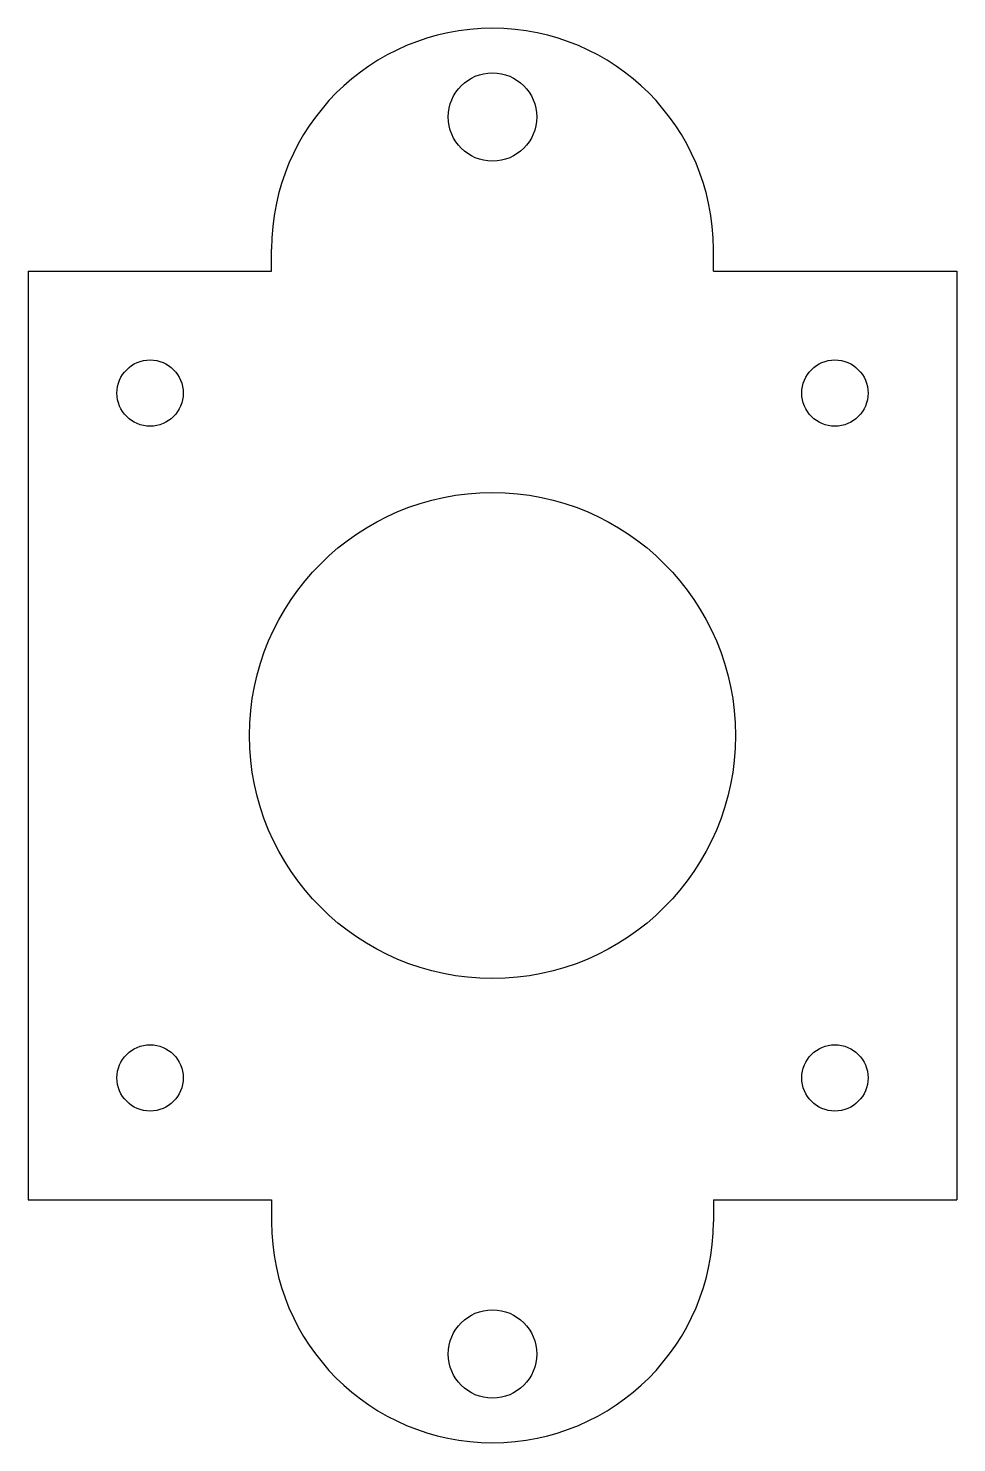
# Model space of a CAD drawing. Extents: x -21 to 21, y -32 to 32.
import ezdxf

# ---------------------------------------------------------------- set-up
doc = ezdxf.new("R2010")
doc.units = 0
doc.header["$MEASUREMENT"] = 0
doc.layers.add('VISIBLE', color=7, linetype='CONTINUOUS')

msp = doc.modelspace()

# ---------------------------------------------------------------- linework, layer by layer
at = {"layer": 'VISIBLE'}
for p, q in [((-10, 21.015), (-10, 22.015)), ((10, 21.015), (10, 22.015)), ((-21.015, 21.015), (-10, 21.015)), ((-21.015, 21.015), (-21.015, -21.015)), ((10, 21.015), (21.015, 21.015)), ((21.015, 21.015), (21.015, -21.015)), ((-21.015, -21.015), (-10, -21.015)), ((-10, -21.015), (-10, -22.015)), ((10, -21.015), (10, -22.015)), ((10, -21.015), (21.015, -21.015))]:
    msp.add_line(p, q, dxfattribs=at)
for centre, radius in [((0, 28), 2), ((-15.5, 15.5), 1.5), ((15.5, 15.5), 1.5), ((0, 0), 11), ((-15.5, -15.5), 1.5), ((15.5, -15.5), 1.5), ((0, -28), 2)]:
    msp.add_circle(centre, radius, dxfattribs=at)
for centre, start, end in [((0, 22.015), 0, 180), ((0, -22.015), 180, 0)]:
    msp.add_arc(centre, 10, start, end, dxfattribs=at)

doc.saveas('drawing.dxf')
